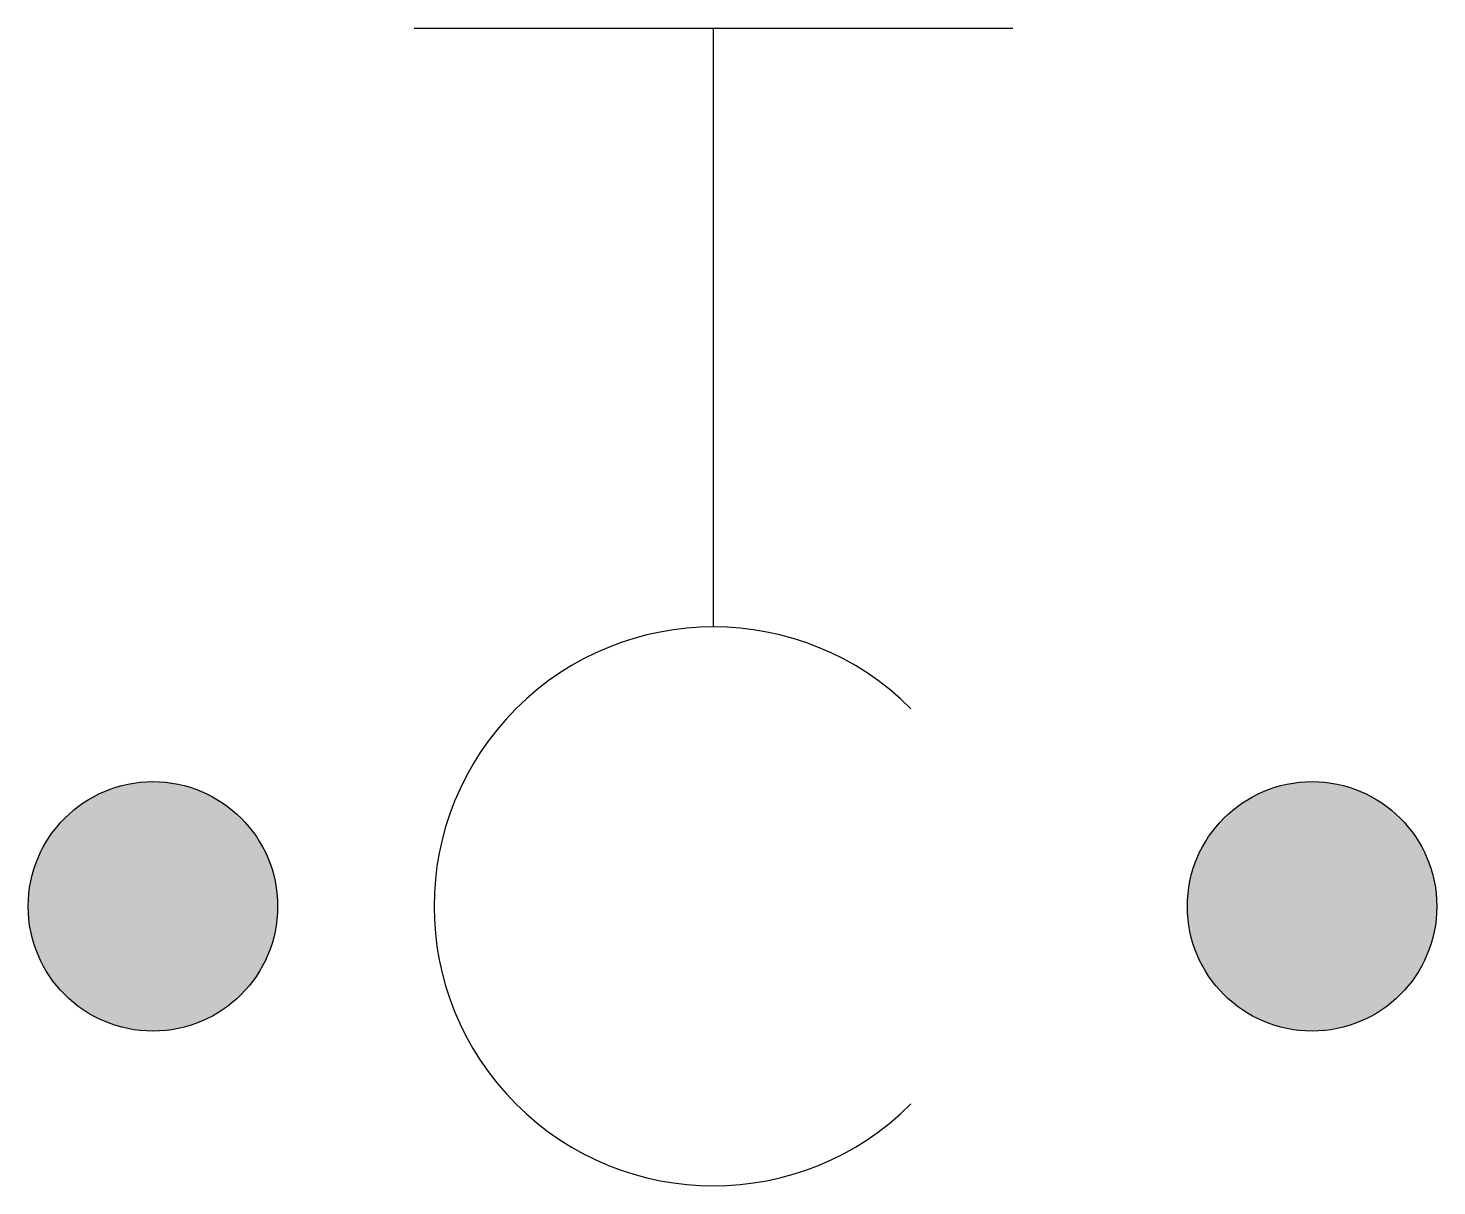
# Model space of a CAD drawing. Header units: millimetres. Extents: x -10155.619 to -10155.266, y 53.883 to 54.173.
import ezdxf

# ---------------------------------------------------------------- set-up
doc = ezdxf.new("R2010")
doc.units = ezdxf.units.MM
doc.header["$LTSCALE"] = 10
doc.layers.add('tub_bloqueios', color=2, linetype='Continuous')

msp = doc.modelspace()

# ---------------------------------------------------------------- hatches: boundary and pattern name
at = {"layer": 'tub_bloqueios'}
h = msp.add_hatch(color=1, dxfattribs=at)
edge = h.paths.add_edge_path()
edge.add_arc((-10155.58772, 53.95267), 0.03125, 0, 360)
h = msp.add_hatch(color=1, dxfattribs=at)
edge = h.paths.add_edge_path()
edge.add_arc((-10155.29726, 53.95267), 0.03125, 0, 360)

# ---------------------------------------------------------------- linework, layer by layer
for p, q in [((-10155.52226, 54.17267), (-10155.37226, 54.17267)), ((-10155.44726, 54.02267), (-10155.44726, 54.17267))]:
    msp.add_line(p, q, dxfattribs=at)
for centre in [(-10155.58772, 53.95267), (-10155.29726, 53.95267)]:
    msp.add_circle(centre, 0.03125, dxfattribs=at)
msp.add_arc((-10155.44726, 53.95267), 0.07, 45, 315, dxfattribs=at)

doc.saveas('drawing.dxf')
